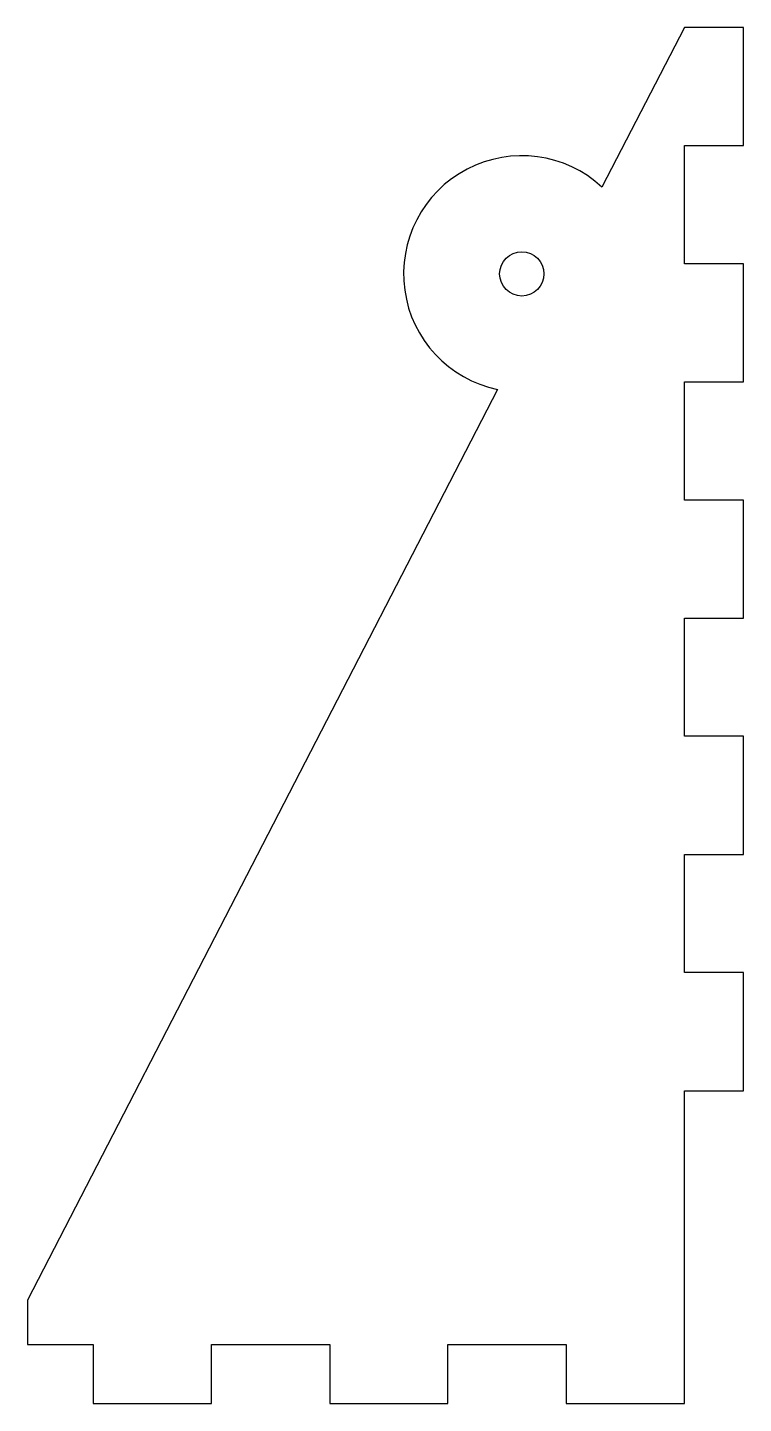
# Model space of a CAD drawing. Header units: millimetres. Extents: x -93.9 to -45.5, y 0 to 93.2.
import ezdxf

# ---------------------------------------------------------------- set-up
doc = ezdxf.new("R2010")
doc.units = ezdxf.units.MM
doc.layers.get('0').update_dxf_attribs({"linetype": 'CONTINUOUS'})

msp = doc.modelspace()

# ---------------------------------------------------------------- linework, layer by layer
msp.add_lwpolyline([(-49.456, 0), (-49.456, 21.183), (-45.456, 21.183), (-45.456, 29.183), (-49.456, 29.183), (-49.456, 37.183), (-45.456, 37.183), (-45.456, 45.183), (-49.456, 45.183), (-49.456, 53.183), (-45.456, 53.183), (-45.456, 61.183), (-49.456, 61.183), (-49.456, 69.183), (-45.456, 69.183), (-45.456, 77.183), (-49.456, 77.183), (-49.456, 85.183), (-45.456, 85.183), (-45.456, 93.183), (-49.456, 93.183), (-55.03, 82.378, 1.313453), (-62.099, 68.671), (-93.907, 7), (-93.907, 4), (-89.456, 4), (-89.456, 0), (-81.456, 0), (-81.456, 4), (-73.456, 4), (-73.456, 0), (-65.456, 0), (-65.456, 4), (-57.456, 4), (-57.456, 0)], format="xyb", close=True)
msp.add_circle((-60.456, 76.5), 1.5)

doc.saveas('drawing.dxf')
